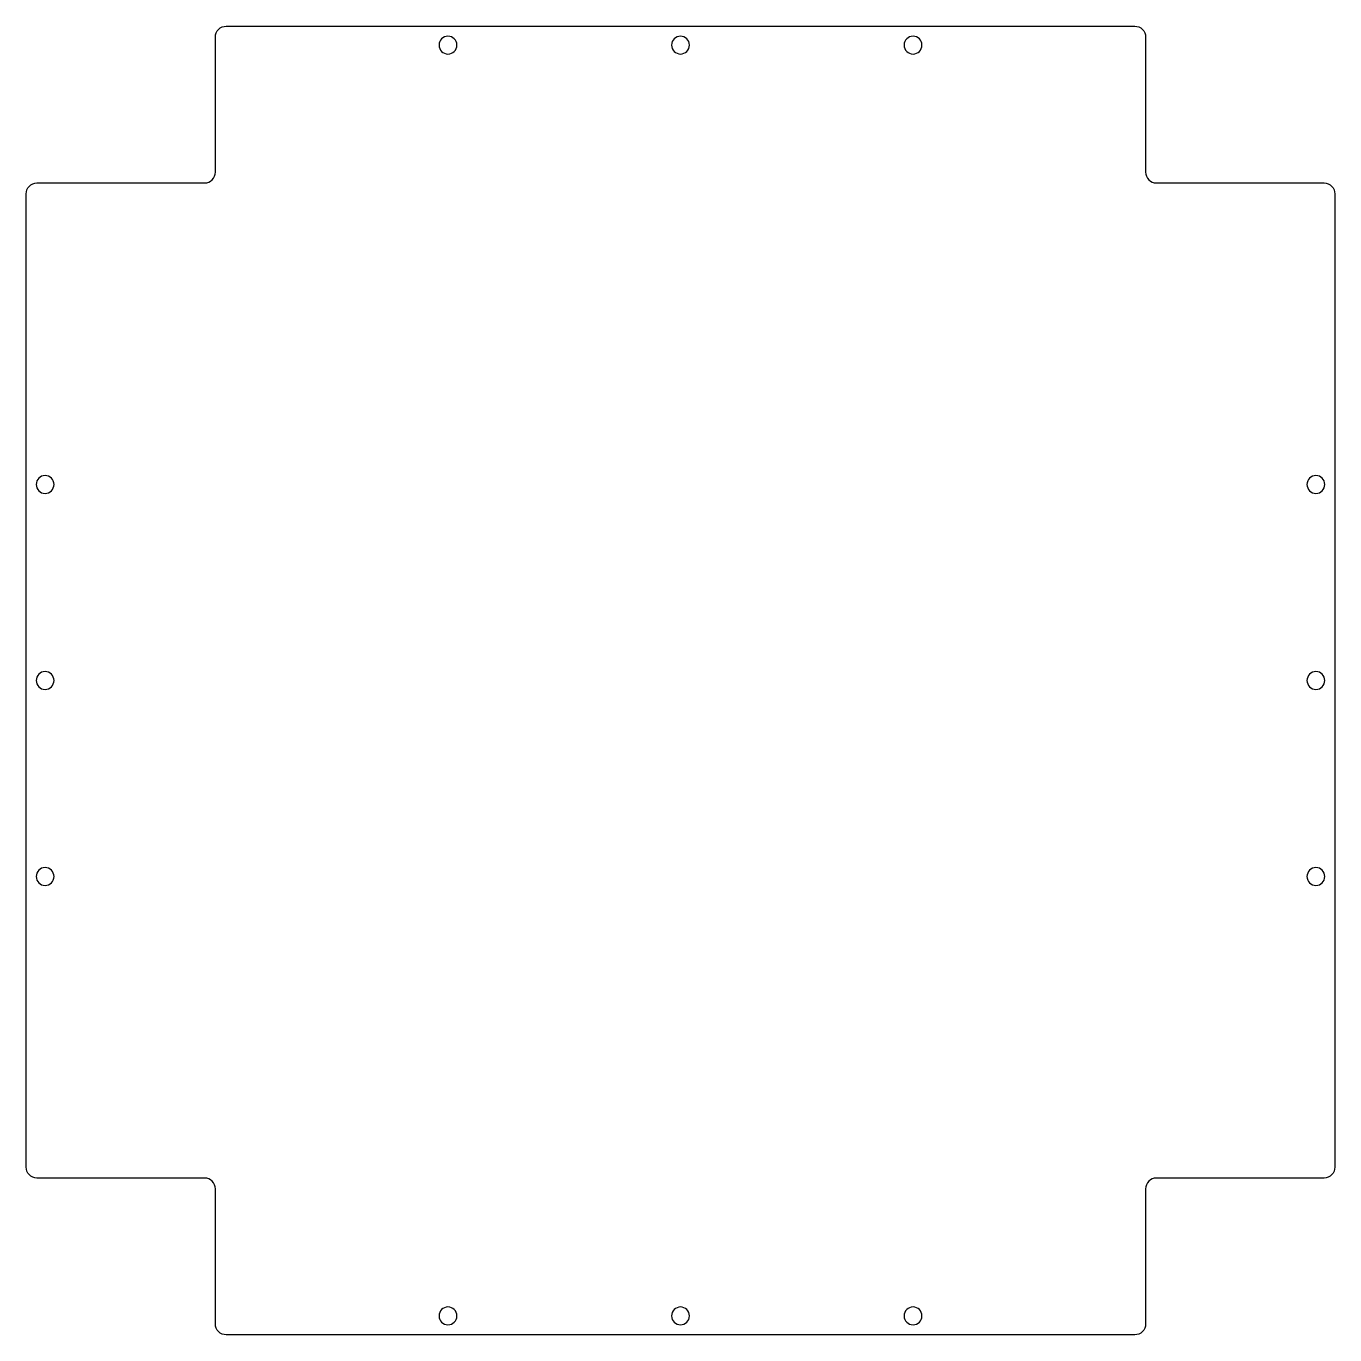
# Model space of a CAD drawing. Header units: millimetres. Extents: x -120 to 122, y -121 to 121.
import ezdxf

# ---------------------------------------------------------------- set-up
doc = ezdxf.new("R2010")
doc.units = ezdxf.units.MM
doc.layers.get('0').update_dxf_attribs({"linetype": 'CONTINUOUS'})

msp = doc.modelspace()

# ---------------------------------------------------------------- linework, layer by layer
msp.add_lwpolyline([(85, 121, -0.414214), (87, 119), (87, 94, 0.414214), (89, 92), (120, 92, -0.414214), (122, 90), (122, -90, -0.414214), (120, -92), (89, -92, 0.414214), (87, -94), (87, -119, -0.414214), (85, -121), (-83, -121, -0.414214), (-85, -119), (-85, -94, 0.414214), (-87, -92), (-118, -92, -0.414214), (-120, -90), (-120, 90, -0.414214), (-118, 92), (-87, 92, 0.414214), (-85, 94), (-85, 119, -0.414214), (-83, 121)], format="xyb", close=True)
at = {"extrusion": (0, 0, -1)}
for centre in [(42, 117.5), (-1, 117.5), (-44, 117.5), (116.5, 36.25), (-118.5, 36.25), (116.5, 0), (-118.5, 0), (116.5, -36.25), (-118.5, -36.25), (42, -117.5), (-1, -117.5), (-44, -117.5)]:
    msp.add_circle(centre, 1.65, dxfattribs=at)

doc.saveas('drawing.dxf')
